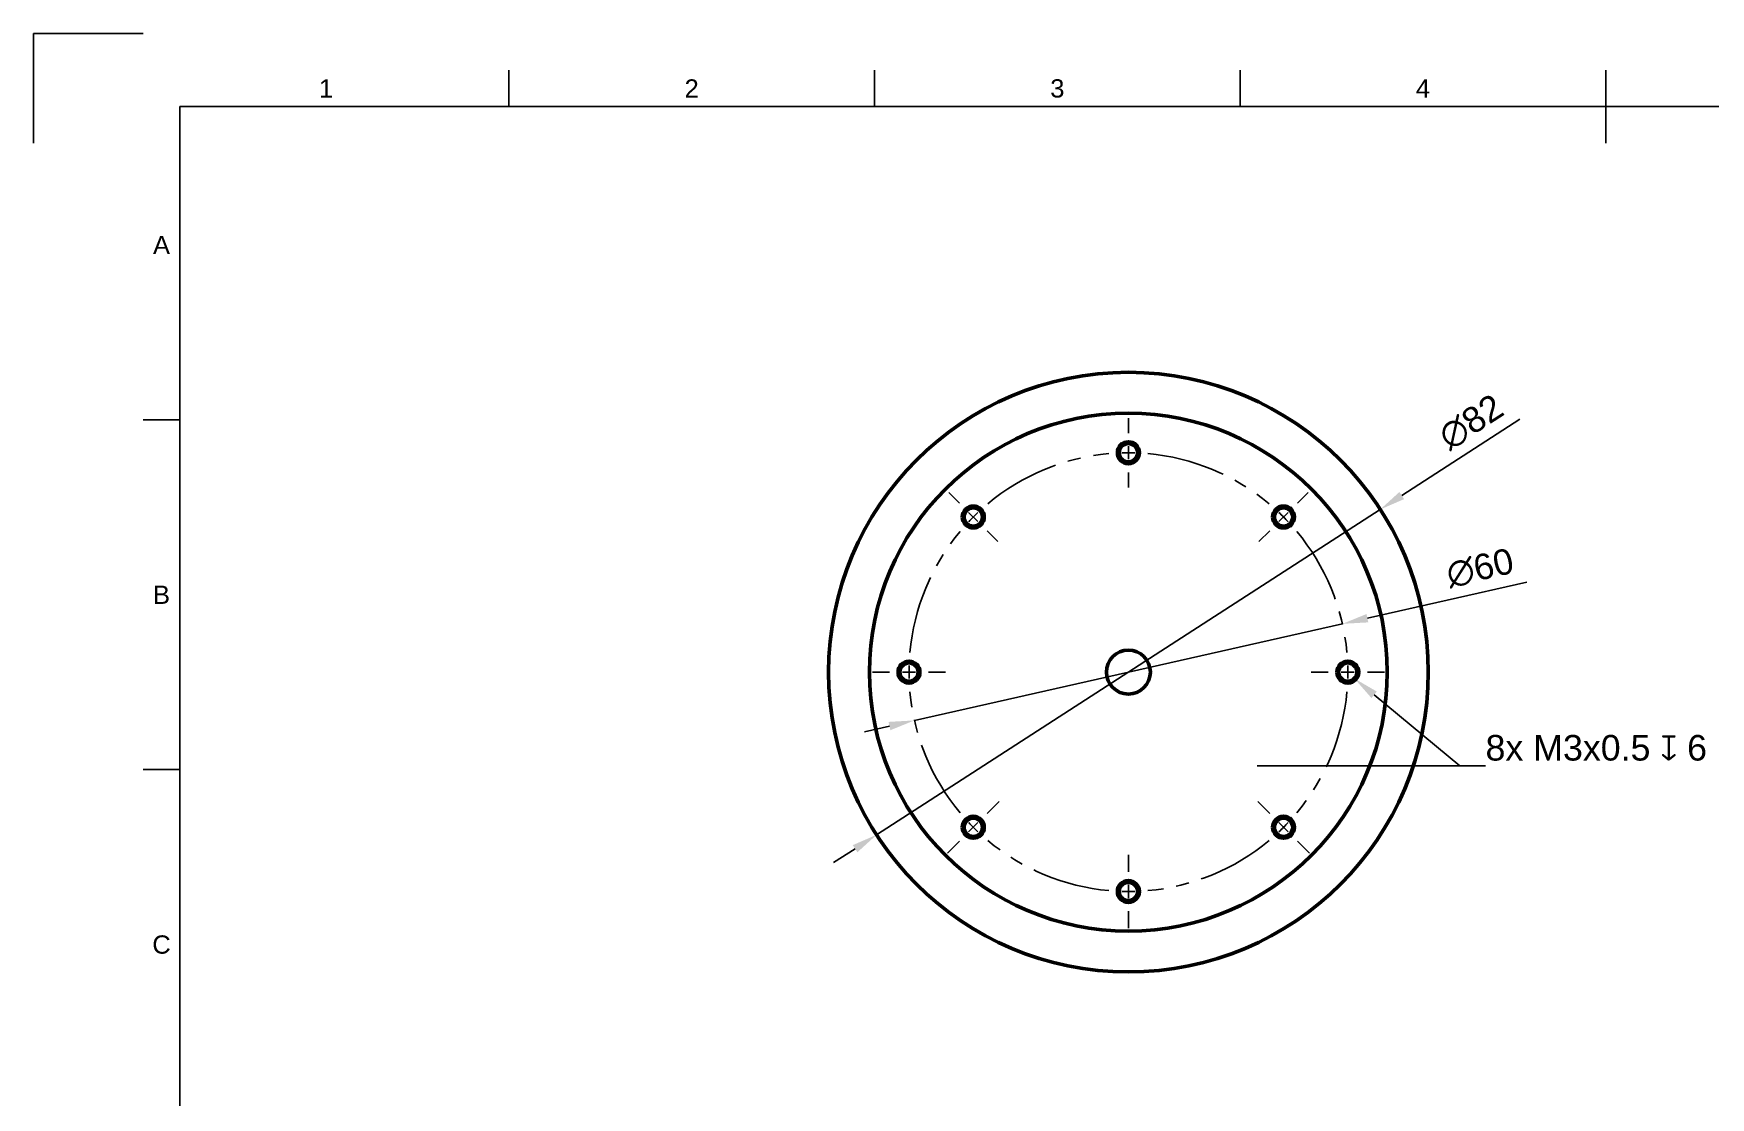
# Model space of a CAD drawing. Header units: millimetres. Extents: x 0 to 420, y 0 to 297.
# Drawn here: x 0 to 229.3, y 151.5 to 297 of the extents above; entities that cross this region are included whole.
import ezdxf
from ezdxf import colors
from ezdxf.entities.mleader import LeaderData, LeaderLine
from ezdxf.enums import TextEntityAlignment as Align
from ezdxf.math import Vec2, Vec3

# ---------------------------------------------------------------- set-up
doc = ezdxf.new("R2010")
doc.units = ezdxf.units.MM
doc.header["$LTSCALE"] = 0.75
doc.linetypes.add('CENTER2', pattern=[28.575, 19.05, -3.175, 3.175, -3.175])
for name, color, linetype, lineweight in [('BORDER', 7, 'Continuous', 25), ('FD_Dimensions', 7, 'Continuous', 25), ('Leaders', 7, 'Continuous', 25), ('Smart Centers', 7, 'CENTER2', 25), ('Visible', 7, 'Continuous', 50)]:
    doc.layers.add(name, color=color, linetype=linetype, lineweight=lineweight)
doc.styles.add('FusionTitle', font='arial.ttf')
doc.styles.get("Standard").update_dxf_attribs({"font": 'arial.ttf'})
doc.dimstyles.new('Dim-ISO-25', dxfattribs={"dimtxt": 3.5, "dimasz": 3.5, "dimexe": 2.1, "dimexo": 2.1, "dimgap": 1.4, "dimtad": 1, "dimzin": 12, "dimdsep": 46, "dimtxsty": 'Standard', "dimcen": 0, "dimazin": 3, "dimtp": 0.1, "dimtm": 0.1, "dimtfac": 0.714286, "dimtmove": 0, "dimatfit": 3, "dimfxl": 1, "dimtzin": 12, "dimarcsym": 0})

# ---------------------------------------------------------------- blocks, each defined once
blk = doc.blocks.new('ISO_A3_SHEET')
at = {"layer": 'BORDER'}
for p, q in [((65, 292), (65, 287)), ((115, 292), (115, 287)), ((165, 292), (165, 287)), ((215, 292), (215, 282)), ((410, 287), (20, 287)), ((20, 287), (20, 10)), ((15, 244.16666), (20, 244.16666)), ((15, 196.33333), (20, 196.33333))]:
    blk.add_line(p, q, dxfattribs=at)
at = {"layer": 'Defpoints'}
for p, q in [((15, 297), (0, 297)), ((0, 297), (0, 282))]:
    blk.add_line(p, q, dxfattribs=at)
at = {"layer": 'BORDER', "style": 'FusionTitle'}
for s, p in [('1', (40, 289.5)), ('2', (90, 289.5)), ('3', (140, 289.5)), ('4', (190, 289.5)), ('A', (17.5, 268.08333)), ('B', (17.5, 220.25)), ('C', (17.5, 172.41667))]:
    blk.add_text(s, height=2.5, dxfattribs=at).set_placement(p, align=Align.MIDDLE)
blk = doc.blocks.new('*D36')
at = {"layer": 'Defpoints', "color": 0, "transparency": 16777216}
for p in [(184.157438, 231.917728), (115.281041, 187.420065)]:
    blk.add_point(p, dxfattribs=at)
at = {"layer": 'FD_Dimensions', "color": 0, "lineweight": -2, "transparency": 16777216}
for p, q in [((203.232967, 244.241493), (187.097284, 233.817019)), ((115.281041, 187.420065), (184.157438, 231.917728)), ((112.341195, 185.520775), (109.401349, 183.621484))]:
    blk.add_line(p, q, dxfattribs=at)
at = {"layer": 'FD_Dimensions', "color": 0, "transparency": 16777216}
for points in [[(186.780736, 234.306993), (187.413832, 233.327044), (184.157438, 231.917728)], [(112.024647, 186.010749), (112.657744, 185.0308), (115.281041, 187.420065)]]:
    blk.add_solid(points, dxfattribs=at)
at = {"layer": 'FD_Dimensions', "color": 0, "transparency": 16777216, "insert": (196.58462, 243.857111), "char_height": 3.5, "attachment_point": 5, "rotation": 32.8645018}
blk.add_mtext('∅82', dxfattribs=at)
blk = doc.blocks.new('*U12')
at = {"layer": 'Smart Centers', "color": 0, "ltscale": 0.75, "transparency": 16777216}
for p, q in [((-23.107476, 23.107476), (-24.571961, 24.571961)), ((-17.854446, 17.854446), (-19.318931, 19.318931))]:
    blk.add_line(p, q, dxfattribs=at)
at = {"layer": 'Smart Centers', "color": 0, "linetype": 'Continuous', "ltscale": 0.75, "transparency": 16777216}
blk.add_line((-20.581779, 20.581779), (-21.844628, 21.844628), dxfattribs=at)
at = {"layer": 'Smart Centers', "color": 0, "linetype": 'Continuous', "ltscale": 0.75, "transparency": 16777216, "extrusion": (0, 0, -1)}
blk.add_arc((0, 0), 30, 43.294492, 46.705508, dxfattribs=at)
blk = doc.blocks.new('*U13')
at = {"layer": 'Smart Centers', "color": 0, "ltscale": 0.75, "transparency": 16777216}
for p, q in [((0, 32.678906), (0, 34.75)), ((0, 25.25), (0, 27.321094))]:
    blk.add_line(p, q, dxfattribs=at)
at = {"layer": 'Smart Centers', "color": 0, "linetype": 'Continuous', "ltscale": 0.75, "transparency": 16777216}
blk.add_line((0, 29.107031), (0, 30.892969), dxfattribs=at)
at = {"layer": 'Smart Centers', "color": 0, "linetype": 'Continuous', "ltscale": 0.75, "transparency": 16777216, "extrusion": (0, 0, -1)}
blk.add_arc((0, 0), 30, 88.294492, 91.705508, dxfattribs=at)
blk = doc.blocks.new('*U14')
at = {"layer": 'Smart Centers', "color": 0, "ltscale": 0.75, "transparency": 16777216}
for p, q in [((23.107476, 23.107476), (24.571961, 24.571961)), ((17.854446, 17.854446), (19.318931, 19.318931))]:
    blk.add_line(p, q, dxfattribs=at)
at = {"layer": 'Smart Centers', "color": 0, "linetype": 'Continuous', "ltscale": 0.75, "transparency": 16777216}
blk.add_line((20.581779, 20.581779), (21.844628, 21.844628), dxfattribs=at)
at = {"layer": 'Smart Centers', "color": 0, "linetype": 'Continuous', "ltscale": 0.75, "transparency": 16777216, "extrusion": (0, 0, -1)}
blk.add_arc((0, 0), 30, 133.294492, 136.705508, dxfattribs=at)
blk = doc.blocks.new('*U15')
at = {"layer": 'Smart Centers', "color": 0, "ltscale": 0.75, "transparency": 16777216}
for p, q in [((-17.67767, -17.67767), (-19.318931, -19.318931)), ((-23.107476, -23.107476), (-24.748737, -24.748737))]:
    blk.add_line(p, q, dxfattribs=at)
at = {"layer": 'Smart Centers', "color": 0, "linetype": 'Continuous', "ltscale": 0.75, "transparency": 16777216}
blk.add_line((-20.581779, -20.581779), (-21.844628, -21.844628), dxfattribs=at)
at = {"layer": 'Smart Centers', "color": 0, "linetype": 'Continuous', "ltscale": 0.75, "transparency": 16777216, "extrusion": (0, 0, -1)}
blk.add_arc((0, 0), 30, 313.294492, 316.705508, dxfattribs=at)
blk = doc.blocks.new('*U16')
at = {"layer": 'Smart Centers', "color": 0, "ltscale": 0.75, "transparency": 16777216}
for p, q in [((17.67767, -17.67767), (19.318931, -19.318931)), ((23.107476, -23.107476), (24.748737, -24.748737))]:
    blk.add_line(p, q, dxfattribs=at)
at = {"layer": 'Smart Centers', "color": 0, "linetype": 'Continuous', "ltscale": 0.75, "transparency": 16777216}
blk.add_line((20.581779, -20.581779), (21.844628, -21.844628), dxfattribs=at)
at = {"layer": 'Smart Centers', "color": 0, "linetype": 'Continuous', "ltscale": 0.75, "transparency": 16777216, "extrusion": (0, 0, -1)}
blk.add_arc((0, 0), 30, 223.294492, 226.705508, dxfattribs=at)
blk = doc.blocks.new('*U17')
at = {"layer": 'Smart Centers', "color": 0, "ltscale": 0.75, "transparency": 16777216}
for p, q in [((25, 0), (27.321094, 0)), ((32.678906, 0), (35, 0))]:
    blk.add_line(p, q, dxfattribs=at)
at = {"layer": 'Smart Centers', "color": 0, "linetype": 'Continuous', "ltscale": 0.75, "transparency": 16777216}
blk.add_line((29.107031, 0), (30.892969, 0), dxfattribs=at)
at = {"layer": 'Smart Centers', "color": 0, "linetype": 'Continuous', "ltscale": 0.75, "transparency": 16777216, "extrusion": (0, 0, -1)}
blk.add_arc((0, 0), 30, 178.294492, 181.705508, dxfattribs=at)
blk = doc.blocks.new('*U18')
at = {"layer": 'Smart Centers', "color": 0, "ltscale": 0.75, "transparency": 16777216}
for p, q in [((0, -25), (0, -27.321094)), ((0, -32.678906), (0, -35))]:
    blk.add_line(p, q, dxfattribs=at)
at = {"layer": 'Smart Centers', "color": 0, "linetype": 'Continuous', "ltscale": 0.75, "transparency": 16777216}
blk.add_line((0, -29.107031), (0, -30.892969), dxfattribs=at)
at = {"layer": 'Smart Centers', "color": 0, "linetype": 'Continuous', "ltscale": 0.75, "transparency": 16777216, "extrusion": (0, 0, -1)}
blk.add_arc((0, 0), 30, 268.294492, 271.705508, dxfattribs=at)
blk = doc.blocks.new('*U19')
at = {"layer": 'Smart Centers', "color": 0, "ltscale": 0.75, "transparency": 16777216}
for p, q in [((-32.678906, 0), (-35, 0)), ((-25, 0), (-27.321094, 0))]:
    blk.add_line(p, q, dxfattribs=at)
at = {"layer": 'Smart Centers', "color": 0, "linetype": 'Continuous', "ltscale": 0.75, "transparency": 16777216}
blk.add_line((-29.107031, 0), (-30.892969, 0), dxfattribs=at)
at = {"layer": 'Smart Centers', "color": 0, "linetype": 'Continuous', "ltscale": 0.75, "transparency": 16777216, "extrusion": (0, 0, -1)}
blk.add_arc((0, 0), 30, 358.294492, 1.705508, dxfattribs=at)
blk = doc.blocks.new('*U20')
at = {"layer": 'Smart Centers', "color": 0, "ltscale": 0.75, "transparency": 16777216, "extrusion": (0, 0, -1)}
for start, end in [(50.118, 84.882), (95.118, 129.882), (5.118, 39.882), (140.118, 174.882), (320.118, 354.882), (185.118, 219.882), (275.118, 309.882), (230.118, 264.882)]:
    blk.add_arc((0, 0), 30, start, end, dxfattribs=at)
at = {"layer": 'Smart Centers', "color": 0, "ltscale": 0.75, "transparency": 16777216}
for name in ['*U13', '*U12', '*U14', '*U19', '*U17', '*U15', '*U16', '*U18']:
    blk.add_blockref(name, (0, 0), dxfattribs=at)
blk = doc.blocks.new('*D37')
at = {"layer": 'Defpoints', "color": 0, "transparency": 16777216}
for p in [(178.983317, 216.272969), (120.455162, 203.064825)]:
    blk.add_point(p, dxfattribs=at)
at = {"layer": 'FD_Dimensions', "color": 0, "lineweight": -2, "transparency": 16777216}
for p, q in [((204.191358, 221.961708), (182.39746, 217.043444)), ((120.455162, 203.064825), (178.983317, 216.272969)), ((117.04102, 202.29435), (113.626877, 201.523875))]:
    blk.add_line(p, q, dxfattribs=at)
at = {"layer": 'FD_Dimensions', "color": 0, "transparency": 16777216}
for points in [[(182.269047, 217.612468), (182.525872, 216.47442), (178.983317, 216.272969)], [(116.912607, 202.863373), (117.169432, 201.725326), (120.455162, 203.064825)]]:
    blk.add_solid(points, dxfattribs=at)
at = {"layer": 'FD_Dimensions', "color": 0, "transparency": 16777216, "insert": (197.80579, 223.888165), "char_height": 3.5, "attachment_point": 5, "rotation": 12.71702345}
blk.add_mtext('∅60', dxfattribs=at)

msp = doc.modelspace()

# ---------------------------------------------------------------- linework, layer by layer
at = {"layer": 'Visible'}
for radius in [41, 35.403]:
    msp.add_circle((149.719, 209.669), radius, dxfattribs=at)
at = {"layer": 'Visible', "extrusion": (-2e-16, 0, -1)}
for centre, radius in [((-149.719, 239.669), 1.5), ((-149.719, 239.669), 1.25), ((-128.506, 230.882), 1.5), ((-128.506, 230.882), 1.25), ((-170.932, 230.882), 1.5), ((-170.932, 230.882), 1.25), ((-119.719, 209.669), 1.5), ((-149.719, 209.669), 3), ((-179.719, 209.669), 1.5), ((-119.719, 209.669), 1.25), ((-179.719, 209.669), 1.25), ((-128.506, 188.456), 1.5), ((-128.506, 188.456), 1.25), ((-170.932, 188.456), 1.5), ((-170.932, 188.456), 1.25), ((-149.719, 179.669), 1.5), ((-149.719, 179.669), 1.25)]:
    msp.add_circle(centre, radius, dxfattribs=at)

# ---------------------------------------------------------------- block references
at = {"layer": 'BORDER'}
msp.add_blockref('ISO_A3_SHEET', (0, 0), dxfattribs=at)
at = {"layer": 'Smart Centers', "ltscale": 0.75}
msp.add_blockref('*U20', (149.719, 209.669), dxfattribs=at)

# ---------------------------------------------------------------- dimensions: what is measured, and where the dimension line sits
at = {"layer": 'FD_Dimensions'}
for p1, p2, picture, middle in [((115.281, 187.42), (184.157, 231.918), '*D36', (198.367, 241.098)), ((120.455, 203.065), (178.983, 216.273), '*D37', (198.529, 220.684))]:
    dim = msp.add_diameter_dim_2p(p1=p1, p2=p2, dimstyle='Dim-ISO-25', override={"dimlfac": 1, "dimclrd": 0, "dimclre": 0}, dxfattribs=at)
    dim.commit()
    dim.dimension.update_dxf_attribs({"geometry": picture, "text_midpoint": middle, "dimtype": 163})

# ---------------------------------------------------------------- leaders
at = {"layer": 'Leaders'}
ml = msp.add_multileader_mtext('Standard', dxfattribs=at)
ml.set_content('8x M3x0.5 {\\Famgdt|c0;x} 6{\\fSimSun|b0|i0|c134|p2;  }', color=256)
ml.set_leader_properties()
ml.build(insert=Vec2(0, 0))
ml.multileader.update_dxf_attribs({"text_left_attachment_type": 5, "text_right_attachment_type": 5, "dogleg_length": 3.5, "arrow_head_size": 3.5})
ctx = ml.context
ctx.base_point, ctx.char_height, ctx.arrow_head_size, ctx.landing_gap_size, ctx.plane_origin = Vec3(198.552, 196.862), 3.5, 3.5, 0, Vec3(180.619, 208.801)
ctx.left_attachment, ctx.right_attachment = 5, 5
notes = []
notes.append((ctx, [(0, (1, 1, 0), (195.052, 196.862), (1, 0), 3.5, [(0, [(180.619, 208.801)], 0, [])])]))
ctx.mtext.insert, ctx.mtext.flow_direction = Vec3(198.552, 201.076), 5
for ctx, leaders in notes:
    for number, flags, end, landing, length, lines in leaders:
        leader = LeaderData()
        leader.index, (leader.has_last_leader_line, leader.has_dogleg_vector, leader.attachment_direction) = number, flags
        leader.last_leader_point, leader.dogleg_vector, leader.dogleg_length = Vec3(end), Vec3(landing), length
        for number, points, colour, breaks in lines:
            line = LeaderLine()
            line.index, line.vertices, line.color, line.breaks = number, Vec3.list(points), colors.encode_raw_color(colour), breaks
            leader.lines.append(line)
        ctx.leaders.append(leader)

doc.saveas('drawing.dxf')
